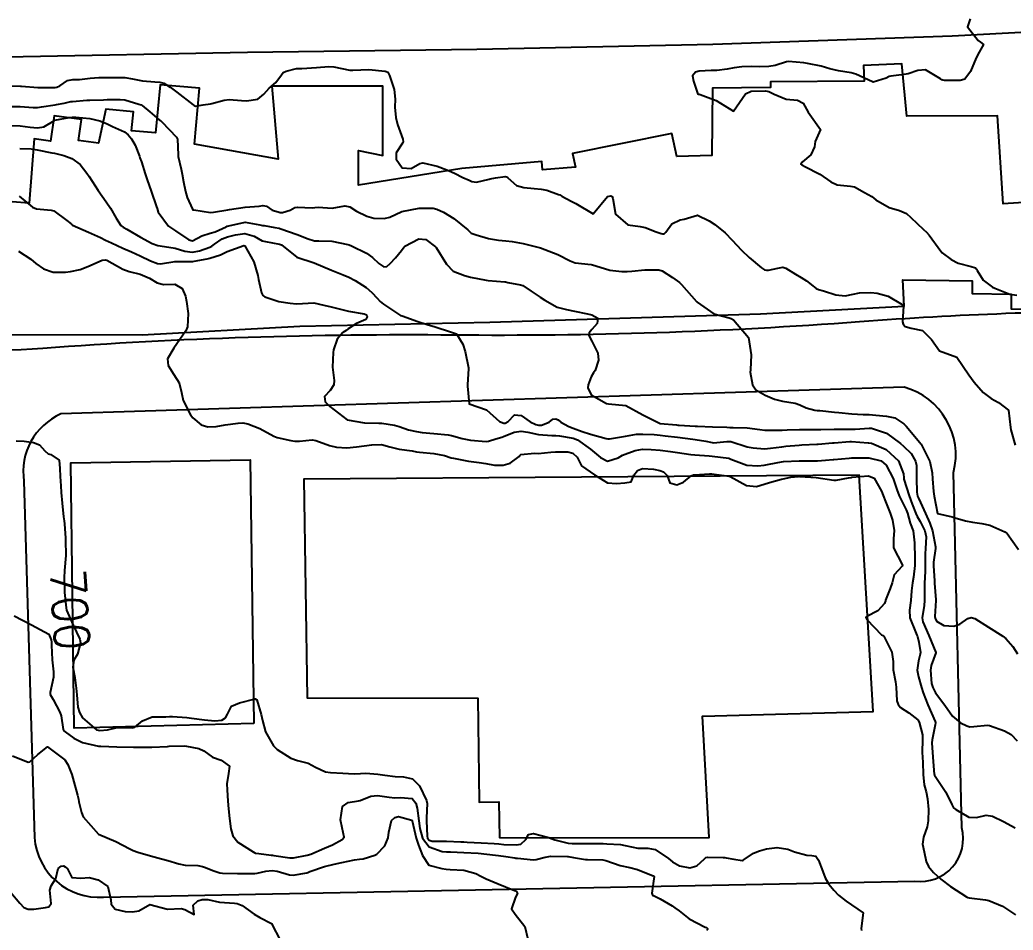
# Model space of a CAD drawing. Header units: metres. Extents: x 292545 to 299085, y 7450245 to 7463078.
# Drawn here: x 293501.8 to 293616, y 7462638.3 to 7462743 of the extents above; entities that cross this region are included whole.
import ezdxf
from ezdxf.enums import TextEntityAlignment as Align

# ---------------------------------------------------------------- set-up
doc = ezdxf.new("R2010")
doc.units = ezdxf.units.M
for name, color, linetype in [('Cotas', 45, 'Continuous'), ('Curvas de Nivel 1m', 11, 'Continuous'), ('Curvas de Nivel 5m', 15, 'Continuous'), ('Edificações', 30, 'Continuous'), ('Linha Férrea', 20, 'Continuous'), ('Vias Primárias', 230, 'Continuous')]:
    doc.layers.add(name, color=color, linetype=linetype)
doc.styles.add('Style-STANDARD', font='STANDARD.shx')

msp = doc.modelspace()

# ---------------------------------------------------------------- linework, layer by layer
at = {"layer": 'Curvas de Nivel 1m', "flags": 128}
for points, elevation in [([(293611.03, 7462743.12), (293610.73, 7462742.18), (293611.94, 7462740.6), (293612.2, 7462740.43), (293612.54, 7462740.16), (293611.92, 7462739), (293611.65, 7462738.44), (293611.54, 7462738.17), (293611.05, 7462737.03), (293610.43, 7462736.18), (293610.02, 7462736.05), (293609.88, 7462736.02), (293608.06, 7462736.03), (293607.88, 7462736.05), (293607.77, 7462736.1), (293607.62, 7462736.21), (293605.9, 7462737.23), (293605, 7462737.15), (293603.89, 7462736.78), (293603.44, 7462736.71), (293601.89, 7462736.5), (293601.71, 7462736.46), (293601.36, 7462736.29), (293599.88, 7462735.81), (293598.79, 7462736.32), (293597.89, 7462736.74), (293597.34, 7462736.89), (293595.89, 7462737.11), (293594.9, 7462737.37), (293593.9, 7462737.65), (293592.33, 7462737.97), (293591.91, 7462738.03), (293590.15, 7462738.19), (293589.91, 7462738.15), (293588.61, 7462737.73), (293587.9, 7462737.62), (293586.76, 7462737.6), (293585.9, 7462737.62), (293584.8, 7462737.58), (293583.9, 7462737.45), (293583.1, 7462737.3), (293581.89, 7462737.18), (293581.26, 7462737.16), (293579.89, 7462737.07), (293579.45, 7462736.98), (293579.11, 7462736.55), (293579.24, 7462735.92), (293579.69, 7462734.54), (293579.78, 7462734.46), (293579.86, 7462734.43), (293580.01, 7462734.39), (293581.85, 7462733.71), (293583.84, 7462732.5), (293585.2, 7462734.48), (293585.87, 7462734.78), (293587.51, 7462734.81), (293587.87, 7462734.74), (293588.51, 7462734.44), (293589.86, 7462733.86), (293591.19, 7462733.74), (293591.85, 7462733.4), (293592.42, 7462732.39), (293593.81, 7462730.38), (293593.2, 7462728.99), (293593.12, 7462728.39), (293592.72, 7462727.45), (293591.77, 7462726.65), (293591.57, 7462726.4), (293591.68, 7462726.32), (293591.76, 7462726.28), (293592.03, 7462726.13), (293593.75, 7462725.24), (293595.01, 7462724.37), (293595.74, 7462724.02), (293597.28, 7462723.88), (293597.74, 7462723.78), (293598.9, 7462723.15), (293599.73, 7462722.67), (293600.2, 7462722.31), (293601.71, 7462721.4), (293602.9, 7462721.07), (293603.7, 7462720.72), (293604.22, 7462720.25), (293605.68, 7462718.89), (293606.02, 7462718.58), (293606.31, 7462718.23), (293607.65, 7462716.41), (293607.82, 7462716.22), (293608.85, 7462715.42), (293609.63, 7462715), (293611.15, 7462714.65), (293611.63, 7462714.49), (293611.77, 7462714.32), (293611.85, 7462714.17), (293612.53, 7462713.07), (293613.6, 7462712.26), (293613.86, 7462712.14), (293615.59, 7462711.46), (293616.39, 7462711.32)], 693), ([(293499.92, 7462735.44), (293501.87, 7462735.37), (293501.98, 7462735.36), (293503.87, 7462735.22), (293504.09, 7462735.22), (293505.87, 7462735.22), (293506.04, 7462735.25), (293506.38, 7462735.41), (293507.28, 7462736), (293507.88, 7462736.11), (293508.64, 7462736.14), (293509.88, 7462736.28), (293510.89, 7462736.35), (293511.88, 7462736.37), (293512.85, 7462736.37), (293513.88, 7462736.34), (293514.76, 7462736.2), (293515.88, 7462735.99), (293517.31, 7462735.85), (293517.88, 7462735.83), (293518.33, 7462735.72), (293519.08, 7462735.26), (293519.86, 7462734.69), (293521.72, 7462733.23), (293521.84, 7462733.14), (293521.99, 7462733.08), (293522.87, 7462733.22), (293523.72, 7462733.34), (293523.85, 7462733.36), (293525.27, 7462733.77), (293525.85, 7462733.84), (293527.29, 7462733.72), (293527.85, 7462733.67), (293529.15, 7462733.85), (293529.86, 7462734.45), (293530.47, 7462735.13), (293531.22, 7462735.78), (293531.89, 7462736.68), (293532.06, 7462736.94), (293532.41, 7462737.1), (293533.6, 7462737.39), (293533.9, 7462737.41), (293534.21, 7462737.4), (293535.9, 7462737.5), (293537.33, 7462737.62), (293537.9, 7462737.59), (293539.71, 7462737.21), (293539.89, 7462737.19), (293540.08, 7462737.2), (293541.9, 7462737.29), (293543.78, 7462737.08), (293543.89, 7462737.06), (293544.09, 7462736.97), (293544.28, 7462736.57), (293544.81, 7462734.96), (293544.93, 7462733.88), (293544.88, 7462732.96), (293545.02, 7462731.77), (293545.22, 7462730.96), (293545.8, 7462729.26), (293545.86, 7462728.95), (293545.79, 7462728.79), (293545.05, 7462727.69), (293545.07, 7462726.96), (293545.76, 7462725.97), (293546.78, 7462725.91), (293547.77, 7462726.48), (293548.13, 7462726.56), (293549.76, 7462726.16), (293550.89, 7462725.76), (293551.75, 7462725.37), (293552.73, 7462724.87), (293553.43, 7462724.54), (293553.74, 7462724.41), (293554.27, 7462724.31), (293555.74, 7462724.67), (293555.87, 7462724.71), (293556.46, 7462724.82), (293557.58, 7462724.97), (293557.74, 7462724.94), (293557.9, 7462724.81), (293558.87, 7462723.93), (293559.73, 7462723.7), (293560.91, 7462723.59), (293561.73, 7462723.51), (293562.37, 7462723.39), (293563.72, 7462722.92), (293563.85, 7462722.86), (293564.1, 7462722.73), (293565.15, 7462722.15), (293565.71, 7462721.86), (293567.7, 7462720.69), (293569.35, 7462722.67), (293569.72, 7462722.76), (293569.89, 7462722.66), (293569.95, 7462722.43), (293570.28, 7462720.65), (293571.68, 7462719.42), (293573.09, 7462719.22), (293573.68, 7462719.12), (293574.95, 7462718.6), (293575.5, 7462718.42), (293575.67, 7462718.39), (293575.86, 7462718.4), (293576.03, 7462718.59), (293576.72, 7462719.55), (293577.69, 7462720), (293578.17, 7462720.08), (293579.69, 7462720.55), (293581.04, 7462719.88), (293581.68, 7462719.47), (293582.85, 7462718.51), (293583.66, 7462717.67), (293584.73, 7462716.49), (293585.64, 7462715.66), (293587.06, 7462714.46), (293587.4, 7462714.23), (293587.62, 7462714.21), (293587.84, 7462714.22), (293588.93, 7462714.44), (293589.5, 7462714.55), (293589.62, 7462714.53), (293589.84, 7462714.43), (293590.95, 7462713.74), (293591.61, 7462713.38), (293592.21, 7462713), (293592.94, 7462712.39), (293593.32, 7462712.1), (293593.6, 7462711.99), (293594.15, 7462711.82), (293595.59, 7462711.37), (293596.67, 7462711.26), (293597.59, 7462711.46), (293598.3, 7462711.62), (293599.59, 7462711.64), (293600.32, 7462711.57), (293601.59, 7462711.23), (293603.22, 7462710.27), (293603.37, 7462710.06), (293603.25, 7462708.26), (293603.31, 7462708.02), (293603.55, 7462707.73), (293604.24, 7462707.56), (293605.54, 7462707.27), (293606.57, 7462706.23), (293607.51, 7462704.95), (293609.5, 7462704.19), (293610.86, 7462702.18), (293611.47, 7462701.35), (293612.51, 7462700.16), (293613.45, 7462699.46), (293614.29, 7462698.98), (293615.43, 7462698.12), (293615.68, 7462696.12), (293615.69, 7462695.84), (293616.19, 7462694.11)], 694), ([(293500.45, 7462730.85), (293501.82, 7462730.79), (293502.99, 7462730.63), (293503.81, 7462730.56), (293504.55, 7462730.7), (293505.78, 7462731.42), (293505.81, 7462731.44), (293505.82, 7462731.44), (293507.48, 7462731.75), (293507.83, 7462731.79), (293508.24, 7462731.81), (293509.83, 7462731.64), (293510.99, 7462731.36), (293511.82, 7462731.02), (293512.44, 7462730.72), (293513.81, 7462730.1), (293514.25, 7462729.77), (293514.63, 7462729.32), (293515.05, 7462728.57), (293515.54, 7462727.3), (293515.6, 7462727.13), (293515.77, 7462726.66), (293516.2, 7462725.3), (293516.44, 7462724.59), (293516.91, 7462723.29), (293517.51, 7462721.48), (293517.57, 7462721.28), (293517.7, 7462720.86), (293518.88, 7462719.27), (293519.68, 7462718.75), (293521.21, 7462717.69), (293521.66, 7462717.58), (293522.72, 7462718.17), (293523.67, 7462718.45), (293524.24, 7462718.63), (293525.51, 7462719.19), (293525.63, 7462719.25), (293525.68, 7462719.27), (293525.8, 7462719.3), (293527.69, 7462719.71), (293529.38, 7462719.44), (293529.69, 7462719.36), (293529.88, 7462719.33), (293531.09, 7462719.12), (293531.59, 7462719.03), (293531.67, 7462719.01), (293531.81, 7462718.97), (293533.67, 7462718.32), (293534.93, 7462717.8), (293535.66, 7462717.6), (293536.18, 7462717.59), (293537.66, 7462717.54), (293539.51, 7462717.16), (293539.65, 7462717.12), (293539.9, 7462717.02), (293541.64, 7462716.15), (293542.33, 7462715.68), (293543.07, 7462714.98), (293543.63, 7462714.59), (293543.97, 7462714.62), (293544.38, 7462714.96), (293544.98, 7462715.62), (293545.65, 7462716.48), (293545.85, 7462716.75), (293546.06, 7462716.95), (293547.66, 7462717.81), (293548.48, 7462717.74), (293549.58, 7462716.9), (293549.61, 7462716.86), (293549.65, 7462716.8), (293550.83, 7462714.89), (293551.62, 7462714.11), (293552.89, 7462713.58), (293553.61, 7462713.41), (293555.38, 7462713.06), (293555.61, 7462713.03), (293557.55, 7462712.86), (293557.6, 7462712.86), (293557.89, 7462712.81), (293559.35, 7462712.53), (293559.6, 7462712.43), (293560.57, 7462711.8), (293561.59, 7462711.12), (293562.12, 7462710.75), (293563.57, 7462709.96), (293564.62, 7462709.67), (293565.56, 7462709.5), (293567.06, 7462709.19), (293567.56, 7462709.09), (293568.23, 7462708.68), (293568.15, 7462708.08), (293567.54, 7462707.38), (293567.24, 7462706.99), (293567.21, 7462706.69), (293567.53, 7462706.04), (293568.23, 7462704.68), (293568.32, 7462703.86), (293567.92, 7462702.69), (293567.75, 7462702.41), (293567.48, 7462701.93), (293567.12, 7462701.04), (293567.1, 7462700.69), (293567.45, 7462699.89), (293569.21, 7462698.9), (293569.44, 7462698.86), (293571.43, 7462698.64), (293573.42, 7462697.57), (293575.41, 7462696.6), (293577.26, 7462696.42), (293577.41, 7462696.4), (293577.59, 7462696.38), (293579.41, 7462696.27), (293579.7, 7462696.26), (293581.41, 7462696.19), (293583.06, 7462696.16), (293583.41, 7462696.14), (293583.78, 7462696.12), (293585.41, 7462696.08), (293586.84, 7462695.89), (293587.41, 7462695.82), (293588.03, 7462695.82), (293589.41, 7462695.82), (293589.99, 7462695.84), (293591.41, 7462695.91), (293592.91, 7462695.89), (293593.41, 7462695.9), (293593.87, 7462695.91), (293595.41, 7462695.92), (293595.84, 7462695.92), (293597.41, 7462695.93), (293597.8, 7462695.94), (293599.41, 7462696.04), (293599.68, 7462696.03), (293601.4, 7462695.47), (293603.03, 7462694.27), (293603.38, 7462693.96), (293604.23, 7462693.12), (293604.76, 7462692.25), (293604.85, 7462691.74), (293604.85, 7462690.25), (293604.89, 7462688.68), (293604.98, 7462688.24), (293605.07, 7462688.01), (293605.31, 7462687.49), (293605.91, 7462686.23), (293606.39, 7462685.12), (293606.7, 7462684.23), (293607.05, 7462682.41), (293607.05, 7462682.22), (293606.8, 7462680.65), (293606.8, 7462680.22), (293606.93, 7462678.49), (293606.94, 7462678.22), (293607.08, 7462676.32), (293607.08, 7462676.22), (293606.98, 7462674.4), (293606.99, 7462674.22), (293607.15, 7462673.86), (293608, 7462673.35), (293609.14, 7462673.3), (293609.83, 7462673.5), (293610.75, 7462674.18), (293611.15, 7462674.29), (293611.57, 7462674.17), (293613.14, 7462673.19), (293614.79, 7462672.13), (293615.12, 7462671.87), (293615.94, 7462670.94), (293616.46, 7462670.11)], 696), ([(293501.78, 7462728.21), (293503.1, 7462728.14), (293503.78, 7462728.04), (293505.49, 7462727.71), (293505.78, 7462727.66), (293506.85, 7462727.41), (293507.77, 7462727.04), (293508.72, 7462726.34), (293509.5, 7462725.37), (293509.75, 7462724.97), (293510.79, 7462723.36), (293511.71, 7462722.08), (293512.21, 7462721.34), (293512.86, 7462720.17), (293513.41, 7462719.33), (293513.68, 7462719.14), (293514.09, 7462718.91), (293515.66, 7462718.02), (293517.01, 7462717.29), (293517.65, 7462717.04), (293517.92, 7462717.01), (293519.65, 7462716.74), (293520.78, 7462716.38), (293521.64, 7462716.28), (293522.44, 7462716.43), (293523.65, 7462716.87), (293523.88, 7462716.98), (293524.19, 7462717.2), (293525.06, 7462717.8), (293525.67, 7462718.03), (293526.58, 7462718.27), (293527.67, 7462718.43), (293528.72, 7462718.1), (293529.66, 7462717.6), (293530.02, 7462717.49), (293531.65, 7462717.21), (293531.89, 7462717.11), (293533.64, 7462715.7), (293535.63, 7462715.07), (293537.62, 7462714.21), (293538.96, 7462713.68), (293539.61, 7462713.39), (293540.33, 7462713.01), (293541.6, 7462712.22), (293542.25, 7462711.65), (293542.88, 7462710.98), (293543.22, 7462710.61), (293543.58, 7462710.29), (293545.43, 7462709.09), (293545.56, 7462709.01), (293545.74, 7462708.95), (293547.55, 7462708.32), (293548.61, 7462707.98), (293549.54, 7462707.7), (293551.3, 7462707.12), (293551.53, 7462707.05), (293551.99, 7462706.88), (293552.7, 7462705.69), (293552.99, 7462704.87), (293553.36, 7462702.99), (293553.37, 7462702.86), (293553.26, 7462701.07), (293553.26, 7462700.86), (293553.44, 7462698.86), (293555.43, 7462698.14), (293556.92, 7462696.81), (293557.41, 7462696.63), (293557.58, 7462696.64), (293557.94, 7462696.8), (293558.66, 7462697.57), (293559.42, 7462697.49), (293560.47, 7462696.77), (293561.12, 7462696.47), (293561.41, 7462696.4), (293561.76, 7462696.41), (293562.62, 7462696.75), (293563.07, 7462697.09), (293563.42, 7462697.12), (293563.67, 7462696.99), (293563.96, 7462696.73), (293564.91, 7462696.22), (293565.41, 7462696.04), (293566.43, 7462695.67), (293567.4, 7462695.36), (293569.2, 7462694.86), (293569.39, 7462694.82), (293569.56, 7462694.83), (293571.4, 7462695.14), (293572.68, 7462695.34), (293573.4, 7462695.37), (293574.71, 7462695.3), (293575.4, 7462695.24), (293575.98, 7462695.18), (293577.4, 7462695), (293579.15, 7462694.8), (293579.4, 7462694.76), (293580.64, 7462694.54), (293581.39, 7462694.39), (293581.53, 7462694.38), (293583.06, 7462694.5), (293583.39, 7462694.52), (293583.51, 7462694.5), (293585.38, 7462693.9), (293586.07, 7462693.79), (293587.38, 7462693.69), (293588.09, 7462693.73), (293589.39, 7462693.92), (293589.84, 7462693.97), (293591.39, 7462694.11), (293591.67, 7462694.13), (293593.39, 7462694.19), (293593.56, 7462694.21), (293595.2, 7462694.36), (293595.38, 7462694.38), (293595.39, 7462694.38), (293597.21, 7462694.52), (293597.39, 7462694.52), (293599.32, 7462694.38), (293599.38, 7462694.37), (293599.67, 7462694.31), (293601.38, 7462693.59), (293602.79, 7462692.28), (293603.35, 7462690.81), (293603.4, 7462690.33), (293603.4, 7462690.27), (293603.41, 7462690.2), (293604.01, 7462688.26), (293604.37, 7462687.32), (293604.78, 7462686.25), (293604.93, 7462685.88), (293605.28, 7462685.3), (293605.81, 7462684.23), (293605.95, 7462683.54), (293605.89, 7462682.23), (293605.85, 7462681.62), (293605.86, 7462680.23), (293605.87, 7462679.58), (293605.78, 7462678.23), (293605.77, 7462677.65), (293605.77, 7462676.23), (293605.72, 7462675.68), (293605.51, 7462674.24), (293605.59, 7462673.79), (293606.26, 7462672.23), (293607.08, 7462670.25), (293607.08, 7462670.22), (293606.54, 7462668.77), (293606.46, 7462668.23), (293606.6, 7462666.68), (293606.72, 7462666.22), (293607.05, 7462665.62), (293608.11, 7462664.21), (293609.01, 7462662.94), (293609.93, 7462662.19), (293610.66, 7462661.84), (293611, 7462661.7), (293611.43, 7462661.74), (293613, 7462661.92), (293613.26, 7462661.88), (293614.99, 7462661.27), (293615.72, 7462660.85), (293616.42, 7462660.11)], 697), ([(293501.72, 7462722.7), (293503.27, 7462721.45), (293503.7, 7462721.27), (293505.4, 7462721.12), (293505.7, 7462721.02), (293507.18, 7462719.92), (293507.68, 7462719.52), (293507.75, 7462719.46), (293507.86, 7462719.4), (293509.67, 7462718.59), (293511.07, 7462717.95), (293511.66, 7462717.67), (293512.33, 7462717.34), (293513.65, 7462716.74), (293514.62, 7462716.3), (293515.64, 7462715.84), (293516.81, 7462715.29), (293517.63, 7462714.97), (293517.96, 7462714.94), (293519.63, 7462715.21), (293519.68, 7462715.21), (293521.63, 7462715.19), (293521.67, 7462715.19), (293521.84, 7462715.23), (293523.33, 7462715.52), (293523.64, 7462715.58), (293524.86, 7462715.98), (293525.64, 7462716.36), (293527.54, 7462717.05), (293527.65, 7462717.02), (293528.69, 7462715.15), (293529.15, 7462713.61), (293529.21, 7462713.14), (293529.59, 7462711.62), (293529.74, 7462711.29), (293529.96, 7462711.14), (293531.58, 7462710.62), (293532.88, 7462710.41), (293533.58, 7462710.34), (293534.28, 7462710.38), (293535.58, 7462710.47), (293536.72, 7462710.2), (293537.57, 7462709.99), (293538.95, 7462709.65), (293539.57, 7462709.48), (293541.37, 7462709.2), (293541.56, 7462709.13), (293541.64, 7462709.07), (293541.69, 7462709), (293541.72, 7462708.83), (293541.56, 7462708.55), (293540.48, 7462708.08), (293539.54, 7462707.46), (293539.29, 7462707.27), (293538.91, 7462707.03), (293538.28, 7462706.28), (293537.85, 7462705.04), (293537.8, 7462704.74), (293537.74, 7462703.05), (293537.94, 7462701.51), (293537.9, 7462701.04), (293537.46, 7462700.38), (293536.83, 7462699.67), (293536.9, 7462699.06), (293537.44, 7462698.52), (293539.41, 7462697.02), (293541.41, 7462696.65), (293543.07, 7462696.64), (293543.41, 7462696.64), (293544.86, 7462696.41), (293545.41, 7462696.24), (293546.47, 7462695.87), (293547.4, 7462695.65), (293548.04, 7462695.56), (293549.4, 7462695.42), (293551.02, 7462695.27), (293551.4, 7462695.19), (293552.63, 7462694.87), (293553.39, 7462694.69), (293553.58, 7462694.66), (293555.39, 7462694.52), (293555.67, 7462694.54), (293556.51, 7462694.82), (293557.2, 7462695.01), (293557.4, 7462695.08), (293558.61, 7462695.59), (293559.4, 7462695.72), (293560.2, 7462695.58), (293561.4, 7462695.3), (293562.93, 7462695.21), (293563.4, 7462695.21), (293563.82, 7462695.16), (293565.39, 7462694.91), (293565.91, 7462694.7), (293567.38, 7462693.62), (293568.52, 7462692.68), (293569.36, 7462692.25), (293570.58, 7462692.65), (293571.08, 7462692.93), (293571.37, 7462693.06), (293572.51, 7462693.49), (293573.38, 7462693.65), (293574.38, 7462693.61), (293575.38, 7462693.51), (293576.59, 7462693.36), (293577.37, 7462693.25), (293578.91, 7462693.02), (293579.37, 7462692.97), (293581.04, 7462692.86), (293581.37, 7462692.82), (293583.28, 7462692.58), (293583.36, 7462692.56), (293583.52, 7462692.5), (293585.36, 7462691.81), (293586.61, 7462691.72), (293587.36, 7462691.8), (293587.92, 7462691.89), (293589.36, 7462692.16), (293589.59, 7462692.2), (293591.36, 7462692.3), (293593.27, 7462692.29), (293593.36, 7462692.29), (293593.46, 7462692.28), (293594.39, 7462692.37), (293595.28, 7462692.45), (293595.36, 7462692.46), (293597.1, 7462692.61), (293597.37, 7462692.62), (293597.67, 7462692.64), (293599.37, 7462692.65), (293600.79, 7462692.3), (293601.36, 7462691.79), (293602.16, 7462690.28), (293602.61, 7462688.99), (293602.86, 7462688.27), (293603.3, 7462687.41), (293603.68, 7462686.65), (293603.81, 7462686.26), (293604.14, 7462685.12), (293604.47, 7462684.25), (293604.62, 7462682.88), (293604.62, 7462682.25), (293604.65, 7462681.66), (293604.65, 7462680.25), (293604.52, 7462678.93), (293604.41, 7462678.25), (293604.29, 7462677.36), (293604.19, 7462676.25), (293604.04, 7462675.13), (293604.09, 7462674.26), (293604.75, 7462672.63), (293604.91, 7462672.24), (293604.96, 7462672.08), (293605.12, 7462671.46), (293605.3, 7462670.24), (293605.29, 7462670.05), (293605.09, 7462669.29), (293604.94, 7462668.24), (293605.07, 7462667.46), (293605.45, 7462666.24), (293605.64, 7462665.64), (293606.15, 7462664.23), (293607, 7462662.33), (293607.05, 7462662.22), (293607.06, 7462662.16), (293607, 7462661.94), (293606.66, 7462660.22), (293606.63, 7462659.88), (293606.74, 7462658.22), (293606.9, 7462656.25), (293606.91, 7462656.22), (293606.91, 7462656.2), (293606.93, 7462656.16), (293608.24, 7462654.21), (293608.9, 7462652.79), (293609.11, 7462652.41), (293609.38, 7462652.2), (293610.88, 7462651.34), (293611.77, 7462651.28), (293612.88, 7462651.56), (293613.58, 7462651.45), (293614.87, 7462650.82), (293616.21, 7462650.11)], 698), ([(293501.64, 7462716.41), (293503.05, 7462715.46), (293503.63, 7462714.97), (293504.53, 7462714.35), (293505.62, 7462713.97), (293507.06, 7462713.97), (293507.62, 7462714.05), (293508.73, 7462714.28), (293509.63, 7462714.63), (293511.25, 7462715.36), (293511.63, 7462715.38), (293511.8, 7462715.35), (293513.62, 7462714.33), (293514.35, 7462714.05), (293515.62, 7462713.74), (293516.69, 7462713.29), (293517.6, 7462712.76), (293518.29, 7462712.58), (293519.6, 7462712.6), (293520.46, 7462712.12), (293520.83, 7462711.24), (293520.94, 7462710.6), (293521.16, 7462709.24), (293521.07, 7462707.71), (293520.88, 7462707.24), (293519.51, 7462705.26), (293518.76, 7462704.01), (293518.83, 7462703.27), (293519.48, 7462702.23), (293520.11, 7462701.25), (293520.37, 7462700.16), (293520.57, 7462699.24), (293521.42, 7462697.59), (293521.69, 7462697.24), (293522.63, 7462696.44), (293523.4, 7462696.19), (293524.35, 7462696.25), (293525.41, 7462696.42), (293526.88, 7462696.64), (293527.41, 7462696.67), (293528, 7462696.56), (293529.4, 7462696.01), (293530.98, 7462695.12), (293531.39, 7462694.97), (293532.94, 7462694.64), (293533.39, 7462694.57), (293533.93, 7462694.54), (293535.39, 7462694.69), (293535.82, 7462694.63), (293537.38, 7462694.07), (293538.21, 7462693.86), (293539.38, 7462693.8), (293540.48, 7462693.91), (293541.38, 7462694.02), (293542.24, 7462694.13), (293543.38, 7462694.17), (293544.33, 7462693.91), (293545.38, 7462693.62), (293546.89, 7462693.43), (293547.38, 7462693.34), (293547.75, 7462693.29), (293549.38, 7462693.14), (293550.59, 7462692.89), (293551.36, 7462692.65), (293551.66, 7462692.58), (293553.36, 7462692.27), (293554.6, 7462692.09), (293555.35, 7462691.98), (293556.36, 7462691.81), (293557.35, 7462691.78), (293558.14, 7462692.01), (293559.2, 7462692.79), (293559.27, 7462692.89), (293559.37, 7462693.01), (293560.97, 7462693.16), (293561.37, 7462693.15), (293562.84, 7462693.27), (293563.37, 7462693.31), (293564.77, 7462693.32), (293565.37, 7462693.17), (293565.84, 7462692.71), (293566.35, 7462691.7), (293567.35, 7462691.04), (293567.86, 7462690.68), (293569.33, 7462689.76), (293570.37, 7462689.69), (293571.33, 7462689.77), (293572.08, 7462689.89), (293572.38, 7462690.63), (293572.79, 7462691.19), (293573.35, 7462691.41), (293574.64, 7462691.32), (293575.35, 7462691.17), (293575.78, 7462691.02), (293576.2, 7462690.59), (293576.52, 7462689.76), (293577.33, 7462689.52), (293578.06, 7462689.84), (293578.96, 7462690.55), (293579.23, 7462690.67), (293579.34, 7462690.68), (293581.08, 7462690.8), (293581.35, 7462690.8), (293581.59, 7462690.77), (293583.34, 7462690.54), (293583.46, 7462690.5), (293585.33, 7462689.45), (293586.46, 7462689.33), (293587.33, 7462689.6), (293587.97, 7462689.8), (293589.34, 7462690.17), (293589.54, 7462690.22), (293590.43, 7462690.42), (293591.24, 7462690.51), (293591.34, 7462690.52), (293591.45, 7462690.51), (293593.34, 7462690.38), (293595.34, 7462690.06), (293595.64, 7462690.06), (293597.03, 7462690.34), (293597.3, 7462690.38), (293597.34, 7462690.39), (293597.41, 7462690.4), (293599.35, 7462690.56), (293599.98, 7462690.3), (293600.83, 7462688.79), (293601.03, 7462688.29), (293601.31, 7462687.62), (293601.83, 7462686.28), (293602.11, 7462685.46), (293602.3, 7462684.28), (293602.23, 7462683.31), (293602.2, 7462682.28), (293603.22, 7462680.36), (293603.23, 7462680.28), (293603.22, 7462680.19), (293602.28, 7462679.2), (293602.08, 7462678.28), (293601.85, 7462677.62), (293601.31, 7462676.29), (293601.28, 7462676.18), (293601.17, 7462675.9), (293600.41, 7462675.05), (293599.15, 7462674.4), (293599.04, 7462674.31), (293599.15, 7462674.06), (293600.82, 7462672.29), (293601.03, 7462672.2), (293601.12, 7462672.12), (293602.01, 7462670.28), (293602.16, 7462669.21), (293602.19, 7462668.28), (293602.46, 7462666.88), (293602.53, 7462666.28), (293602.61, 7462664.71), (293602.76, 7462664.27), (293603.03, 7462663.94), (293603.96, 7462663.32), (293605.01, 7462662.5), (293605.16, 7462662.25), (293605.54, 7462660.8), (293605.56, 7462660.24), (293605.51, 7462658.78), (293605.53, 7462658.24), (293605.58, 7462657.62), (293605.62, 7462656.24), (293605.74, 7462655.06), (293605.95, 7462654.23), (293606.12, 7462653.44), (293606.22, 7462652.23), (293606.21, 7462650.89), (293606.08, 7462650.23), (293605.65, 7462649.03), (293605.53, 7462648.24), (293605.73, 7462647.34), (293605.95, 7462646.23), (293606.22, 7462645.64), (293606.8, 7462644.97), (293607.65, 7462644.21), (293608.78, 7462643.37), (293610.59, 7462642.18), (293610.77, 7462642.09), (293610.9, 7462642.05), (293612.77, 7462641.82), (293613.16, 7462641.75), (293614.76, 7462641.11), (293616.24, 7462640.12)], 699), ([(293501.15, 7462674.46), (293503.13, 7462673.45), (293505.12, 7462672.37), (293505.39, 7462671.7), (293505.42, 7462671.43), (293505.42, 7462671.12), (293505.5, 7462669.42), (293505.66, 7462668.02), (293505.65, 7462667.42), (293505.29, 7462665.67), (293505.3, 7462665.43), (293505.62, 7462664.84), (293506.41, 7462663.41), (293506.56, 7462662.96), (293506.79, 7462661.4), (293506.85, 7462661.26), (293506.99, 7462661.14), (293507.99, 7462660.4), (293508.98, 7462659.9), (293510.83, 7462659.51), (293510.97, 7462659.49), (293511.1, 7462659.48), (293512.96, 7462659.43), (293514.88, 7462659.39), (293514.96, 7462659.39), (293516.89, 7462659.37), (293516.96, 7462659.37), (293518.76, 7462659.47), (293518.97, 7462659.48), (293520.69, 7462659.52), (293520.97, 7462659.51), (293522.36, 7462659.23), (293522.96, 7462658.94), (293523.96, 7462658.21), (293524.95, 7462657.87), (293525.9, 7462657.18), (293525.77, 7462656.35), (293525.59, 7462655.18), (293525.62, 7462654.47), (293525.71, 7462653.18), (293525.78, 7462652.29), (293525.89, 7462651.18), (293526.04, 7462650), (293526.26, 7462649.18), (293526.84, 7462648.47), (293528.62, 7462647.36), (293528.82, 7462647.23), (293528.88, 7462647.21), (293529.28, 7462647.14), (293530.67, 7462646.97), (293530.82, 7462646.96), (293531, 7462646.94), (293532.82, 7462646.66), (293533.25, 7462646.67), (293534.82, 7462646.95), (293535.23, 7462647.07), (293536.83, 7462647.75), (293537.72, 7462648.16), (293538.84, 7462648.75), (293539.09, 7462649.03), (293538.86, 7462650.11), (293538.65, 7462651.03), (293538.89, 7462652.56), (293539.52, 7462653.02), (293540.71, 7462653.19), (293540.9, 7462653.25), (293542.13, 7462653.76), (293542.9, 7462653.82), (293544.24, 7462653.63), (293544.9, 7462653.57), (293545.55, 7462653.6), (293546.9, 7462653.46), (293547.33, 7462652.93), (293547.46, 7462652.35), (293547.67, 7462650.92), (293547.77, 7462650.01), (293548.06, 7462648.92), (293548.83, 7462647.93), (293550.34, 7462647.38), (293550.83, 7462647.36), (293551.29, 7462647.34), (293552.83, 7462647.26), (293554.49, 7462647.18), (293554.83, 7462647.16), (293555.12, 7462647.13), (293556.82, 7462646.91), (293557.66, 7462646.8), (293558.68, 7462646.65), (293558.82, 7462646.63), (293559, 7462646.61), (293560.82, 7462646.41), (293561.13, 7462646.45), (293562.16, 7462646.75), (293562.82, 7462646.84), (293564.75, 7462646.79), (293564.82, 7462646.79), (293565.43, 7462646.71), (293566.82, 7462646.47), (293567.04, 7462646.47), (293568.82, 7462646.41), (293569.16, 7462646.33), (293570.81, 7462645.77), (293571.9, 7462645.55), (293572.8, 7462645.3), (293574.6, 7462644.6), (293574.71, 7462644.52), (293574.45, 7462642.6), (293574.52, 7462642.35), (293574.77, 7462642.23), (293575.41, 7462641.95), (293576.76, 7462641.13), (293577.1, 7462640.92), (293577.58, 7462640.57), (293578.74, 7462639.63), (293580.56, 7462638.7), (293580.72, 7462638.64), (293580.83, 7462638.53), (293580.83, 7462638.42), (293580.72, 7462638.3)], 701), ([(293500.96, 7462658.37), (293502.74, 7462657.66), (293502.95, 7462657.7), (293503.88, 7462658.52), (293504.97, 7462659.43), (293506.95, 7462657.91), (293507.33, 7462657.4), (293507.77, 7462656.24), (293508, 7462655.39), (293508.43, 7462653.86), (293508.54, 7462653.39), (293508.59, 7462653.09), (293508.88, 7462651.86), (293509.09, 7462651.38), (293510.85, 7462649.36), (293512.84, 7462648.53), (293514.44, 7462647.7), (293514.83, 7462647.49), (293515.34, 7462647.3), (293516.82, 7462646.88), (293518.07, 7462646.53), (293518.81, 7462646.33), (293520.09, 7462645.97), (293520.81, 7462645.82), (293522.27, 7462645.76), (293522.81, 7462645.66), (293523.13, 7462645.54), (293523.98, 7462645.2), (293524.8, 7462644.94), (293525.09, 7462644.89), (293526.8, 7462644.85), (293527.11, 7462644.85), (293528.8, 7462644.86), (293529.06, 7462644.89), (293530.08, 7462645.13), (293530.8, 7462645.2), (293531.36, 7462645.11), (293532.8, 7462644.71), (293533.21, 7462644.68), (293534.8, 7462644.94), (293534.9, 7462644.98), (293535.12, 7462645.08), (293536.81, 7462645.64), (293537.94, 7462645.91), (293538.81, 7462646.12), (293540.25, 7462646.44), (293540.82, 7462646.49), (293541.26, 7462646.55), (293542.61, 7462646.98), (293542.77, 7462647.04), (293542.82, 7462647.08), (293543.75, 7462648.05), (293544.12, 7462648.97), (293544.2, 7462649.62), (293544.5, 7462650.96), (293544.88, 7462651.31), (293545.32, 7462651.4), (293546.87, 7462650.97), (293546.89, 7462650.93), (293546.89, 7462650.91), (293547.35, 7462648.92), (293547.62, 7462648.13), (293548.08, 7462646.92), (293548.81, 7462645.82), (293550.29, 7462645.41), (293550.81, 7462645.35), (293551.24, 7462645.31), (293552.81, 7462645.23), (293554.21, 7462644.85), (293554.8, 7462644.54), (293555.39, 7462644.24), (293556.79, 7462643.66), (293558.67, 7462642.9), (293558.77, 7462642.85), (293558.87, 7462642.79), (293558.99, 7462642.57), (293558.77, 7462642.14), (293558.32, 7462640.8), (293558.74, 7462640.18), (293559.83, 7462638.78), (293560.18, 7462637.3)], 702), ([(293500.77, 7462642.67), (293501.81, 7462641.46), (293502.25, 7462640.95), (293502.75, 7462640.77), (293503.42, 7462640.77), (293504.75, 7462640.93), (293505.14, 7462641.04), (293505.38, 7462641.42), (293505.25, 7462642.95), (293505.4, 7462643.42), (293505.92, 7462644.29), (293506.22, 7462645.42), (293506.53, 7462645.69), (293506.81, 7462645.72), (293507.02, 7462645.62), (293507.27, 7462645.4), (293507.78, 7462644.38), (293508.79, 7462644.33), (293509.75, 7462644.41), (293510.79, 7462644.14), (293511.91, 7462643.35), (293512.26, 7462641.84), (293512.3, 7462641.34), (293512.75, 7462640.75), (293513.9, 7462640.48), (293514.74, 7462640.46), (293515.47, 7462640.57), (293516.75, 7462641.29), (293518.75, 7462640.76), (293520.34, 7462640.84), (293520.75, 7462640.73), (293521.82, 7462640.16), (293521.71, 7462641.23), (293522.25, 7462641.73), (293522.76, 7462641.88), (293523.41, 7462641.86), (293524.76, 7462641.54), (293526.47, 7462641.46), (293526.76, 7462641.42), (293527.37, 7462641.16), (293528.74, 7462640.19), (293529.39, 7462639.79), (293530.73, 7462639.12), (293531.75, 7462637.11)], 703)]:
    msp.add_lwpolyline(points, dxfattribs=dict(at, elevation=elevation))
at = {"layer": 'Curvas de Nivel 5m', "flags": 128}
for points, elevation in [([(293500.28, 7462733.04), (293501.84, 7462733.01), (293503.31, 7462732.92), (293503.84, 7462732.92), (293504.29, 7462732.99), (293505.84, 7462733.21), (293506.02, 7462733.24), (293506.91, 7462733.41), (293507.67, 7462733.58), (293507.85, 7462733.61), (293509.48, 7462733.74), (293509.85, 7462733.77), (293511.4, 7462733.8), (293511.85, 7462733.81), (293513.34, 7462733.84), (293513.85, 7462733.78), (293515.48, 7462733.31), (293515.74, 7462733.2), (293515.84, 7462733.12), (293516.72, 7462732.41), (293517.83, 7462731.51), (293517.96, 7462731.41), (293518.11, 7462731.28), (293519.8, 7462729.49), (293519.9, 7462729.26), (293519.99, 7462727.47), (293520.01, 7462727.26), (293520.33, 7462725.82), (293520.45, 7462725.25), (293520.61, 7462724.38), (293520.85, 7462723.24), (293521.04, 7462722.57), (293521.63, 7462721.23), (293521.66, 7462721.19), (293521.7, 7462721.16), (293521.81, 7462721.13), (293523.7, 7462720.82), (293524.04, 7462720.87), (293525.7, 7462721.16), (293525.9, 7462721.19), (293527.71, 7462721.45), (293529.29, 7462721.56), (293529.71, 7462721.63), (293530.15, 7462721.58), (293530.81, 7462721.12), (293531.48, 7462720.9), (293531.7, 7462720.85), (293531.99, 7462720.82), (293532.87, 7462721.1), (293533.39, 7462721.4), (293533.71, 7462721.46), (293535.4, 7462721.38), (293535.71, 7462721.41), (293536.08, 7462721.44), (293537.71, 7462721.33), (293539.14, 7462721.6), (293539.71, 7462721.49), (293540.51, 7462721.01), (293541.69, 7462720.41), (293542.5, 7462720.18), (293543.69, 7462720.13), (293544.33, 7462720.32), (293545.7, 7462720.95), (293547.71, 7462721.35), (293549.29, 7462721.33), (293549.71, 7462721.23), (293550.49, 7462720.89), (293551.69, 7462720.16), (293553.28, 7462718.86), (293553.47, 7462718.65), (293553.67, 7462718.48), (293554.25, 7462718.26), (293555.66, 7462717.84), (293556.81, 7462717.67), (293557.66, 7462717.6), (293558.37, 7462717.51), (293559.66, 7462717.26), (293561.65, 7462716.76), (293563.64, 7462716.02), (293565.06, 7462715.29), (293565.63, 7462715.07), (293567.45, 7462714.87), (293567.63, 7462714.83), (293568, 7462714.69), (293569.62, 7462714.2), (293571, 7462714.04), (293571.62, 7462714.04), (293572.15, 7462714.1), (293573.62, 7462714.23), (293575.26, 7462714.24), (293575.62, 7462714.12), (293576.82, 7462713.36), (293577.61, 7462712.79), (293577.83, 7462712.57), (293579.58, 7462710.62), (293579.62, 7462710.59), (293579.66, 7462710.55), (293581.56, 7462709.18), (293583.33, 7462708.73), (293583.56, 7462708.67), (293583.83, 7462708.5), (293585.53, 7462706.48), (293585.87, 7462704.47), (293585.76, 7462702.75), (293585.74, 7462702.48), (293586.02, 7462701.02), (293586.41, 7462700.47), (293587.45, 7462699.83), (293588.52, 7462699.37), (293589.44, 7462699.15), (293590.92, 7462698.94), (293591.44, 7462698.72), (293592.18, 7462698.4), (293593.17, 7462698.13), (293593.43, 7462698.09), (293593.74, 7462698.07), (293595.43, 7462697.89), (293595.94, 7462697.85), (293597.43, 7462697.69), (293598.71, 7462697.61), (293599.43, 7462697.6), (293600.17, 7462697.56), (293601.42, 7462697.43), (293602.37, 7462697.22), (293603.42, 7462696.53), (293603.67, 7462696.26), (293605.23, 7462694.4), (293605.36, 7462694.24), (293605.38, 7462694.21), (293606.38, 7462692.23), (293606.66, 7462690.92), (293606.69, 7462690.23), (293606.8, 7462688.75), (293606.87, 7462688.22), (293607.29, 7462686.22), (293608.94, 7462685.85), (293609.29, 7462685.73), (293610.5, 7462685.39), (293611.28, 7462685.24), (293612.35, 7462685.08), (293613.27, 7462684.9), (293615.02, 7462684.12), (293615.17, 7462684.03), (293615.26, 7462683.95), (293616.59, 7462682.11)], 695), ([(293501.38, 7462694.6), (293502.28, 7462694.56), (293503.38, 7462694.41), (293504.06, 7462694.12), (293504.68, 7462693.43), (293505.06, 7462693.11), (293505.37, 7462693.02), (293506.32, 7462692.38), (293506.41, 7462691.41), (293506.43, 7462690.51), (293506.51, 7462689.41), (293506.54, 7462688.64), (293506.66, 7462687.41), (293506.83, 7462685.85), (293506.89, 7462685.41), (293506.92, 7462685.06), (293507.03, 7462683.4), (293507.04, 7462683.19), (293507.07, 7462681.4), (293506.94, 7462679.67), (293506.92, 7462679.4), (293506.91, 7462679.11), (293506.92, 7462677.4), (293506.93, 7462677.15), (293507.11, 7462675.4), (293507.16, 7462675.13), (293507.94, 7462673.39), (293508.71, 7462671.79), (293508.77, 7462671.38), (293508.41, 7462670.07), (293508, 7462669.39), (293507.87, 7462668.59), (293508.1, 7462667.39), (293508.28, 7462666.16), (293508.33, 7462665.39), (293508.45, 7462663.96), (293508.66, 7462663.38), (293509.01, 7462662.75), (293510.59, 7462661.36), (293510.99, 7462661.3), (293511.87, 7462661.35), (293513, 7462661.63), (293514.72, 7462661.59), (293515, 7462661.67), (293515.89, 7462662.41), (293517.01, 7462662.85), (293518.59, 7462662.85), (293519.01, 7462662.89), (293519.35, 7462662.92), (293521.01, 7462662.77), (293521.54, 7462662.7), (293523.01, 7462662.51), (293524.21, 7462662.41), (293525.01, 7462662.49), (293525.43, 7462662.76), (293525.65, 7462663.18), (293526.13, 7462664.08), (293527.03, 7462664.48), (293528.83, 7462664.94), (293529.03, 7462664.82), (293529.52, 7462663.13), (293529.7, 7462662.44), (293530.03, 7462661.13), (293530.97, 7462659.53), (293531.39, 7462659.12), (293532.95, 7462658.1), (293533.72, 7462657.86), (293534.95, 7462657.52), (293535.78, 7462657.06), (293536.94, 7462656.55), (293537.52, 7462656.46), (293538.94, 7462656.4), (293540.23, 7462656.3), (293540.94, 7462656.34), (293541.56, 7462656.37), (293542.93, 7462656.28), (293543.73, 7462656.17), (293544.93, 7462656.01), (293545.89, 7462655.98), (293546.92, 7462655.72), (293547.75, 7462654.92), (293548.55, 7462653.26), (293548.6, 7462652.91), (293548.55, 7462651.24), (293548.55, 7462650.91), (293548.6, 7462649.16), (293548.66, 7462648.91), (293548.84, 7462648.68), (293549.18, 7462648.57), (293550.84, 7462648.59), (293552.49, 7462648.51), (293552.84, 7462648.49), (293553.23, 7462648.47), (293554.84, 7462648.38), (293556.32, 7462648.3), (293556.84, 7462648.25), (293557.44, 7462648.2), (293558.84, 7462648.15), (293559.39, 7462648.23), (293559.96, 7462648.78), (293560.27, 7462649.35), (293560.85, 7462649.46), (293562.61, 7462648.98), (293562.85, 7462648.89), (293563.29, 7462648.74), (293564.84, 7462648.34), (293565.27, 7462648.29), (293566.84, 7462648.29), (293568.48, 7462648.32), (293568.84, 7462648.3), (293569.25, 7462648.26), (293570.84, 7462648.2), (293571.39, 7462648.09), (293572.83, 7462647.76), (293573.97, 7462647.75), (293574.83, 7462647.6), (293576.37, 7462646.58), (293576.82, 7462646.21), (293577.63, 7462645.75), (293578.81, 7462645.49), (293579.61, 7462645.75), (293580.49, 7462646.53), (293580.66, 7462646.7), (293580.83, 7462646.75), (293582.65, 7462646.68), (293582.82, 7462646.69), (293582.99, 7462646.67), (293583.88, 7462646.49), (293584.82, 7462646.35), (293584.92, 7462646.38), (293585.05, 7462646.48), (293586.11, 7462647.19), (293586.83, 7462647.45), (293587.6, 7462647.68), (293588.84, 7462647.86), (293590.06, 7462647.65), (293590.83, 7462647.36), (293592.27, 7462646.95), (293592.83, 7462646.93), (293593.29, 7462646.84), (293593.59, 7462646.38), (293594.08, 7462645.1), (293594.37, 7462644.37), (293594.79, 7462643.64), (293595.36, 7462642.94), (293595.91, 7462642.35), (293596.76, 7462641.69), (293598.74, 7462640.32), (293598.51, 7462638.53), (293598.55, 7462638.32)], 700)]:
    msp.add_lwpolyline(points, dxfattribs=dict(at, elevation=elevation))
at = {"layer": 'Edificações'}
for points in [[(293623.11, 7462722.36), (293614.81, 7462721.84), (293614.17, 7462731.95), (293603.73, 7462731.91), (293603.19, 7462737.92), (293598.78, 7462737.73), (293598.86, 7462735.95), (293588.07, 7462735.86), (293588.07, 7462735.2), (293581.42, 7462735.15), (293581.35, 7462727.39), (293577.31, 7462727.27), (293576.73, 7462729.93), (293565.33, 7462727.63), (293565.65, 7462726.06), (293561.87, 7462725.73), (293561.79, 7462726.69), (293552.6, 7462725.9), (293540.71, 7462723.98), (293540.71, 7462727.97), (293543.51, 7462727.4), (293543.51, 7462735.36), (293530.77, 7462735.36), (293531.5, 7462726.97), (293521.88, 7462728.69), (293522.46, 7462735.12), (293517.91, 7462735.53), (293517.4, 7462729.99), (293514.65, 7462730.24), (293514.85, 7462732.43), (293511.68, 7462732.72), (293510.84, 7462728.81), (293508.55, 7462729.13), (293508.89, 7462731.54), (293505.74, 7462731.97), (293505.34, 7462729.05), (293503.46, 7462729.31), (293502.86, 7462721.93), (293500.93, 7462722.08)], [(293493.74, 7462706.8), (293515.85, 7462706.78), (293533.99, 7462707.77), (293555.8, 7462708.24), (293586.93, 7462709.18), (293603.44, 7462710.06), (293603.28, 7462713.1), (293611.27, 7462712.97), (293611.25, 7462711.52), (293615.75, 7462711.45), (293615.72, 7462709.77), (293625, 7462709.62)]]:
    msp.add_lwpolyline(points, dxfattribs=at)
for points in [[(293528.71, 7462662.1), (293508.06, 7462661.55), (293507.64, 7462692.08), (293528.26, 7462692.4)], [(293556.91, 7462648.97), (293581.04, 7462648.98), (293580.28, 7462662.95), (293599.86, 7462663.46), (293598.25, 7462690.65), (293534.45, 7462690.2), (293534.81, 7462665.03), (293554.42, 7462665), (293554.6, 7462653.04), (293556.84, 7462653.1)]]:
    msp.add_lwpolyline(points, close=True, dxfattribs=at)
at = {"layer": 'Linha Férrea', "linetype": 'Continuous'}
msp.add_lwpolyline([(293500.2, 7462738.75), (293527.96, 7462739.28), (293554.32, 7462739.63), (293581.46, 7462740.19), (293608.96, 7462741.13), (293621.18, 7462741.81), (293650.66, 7462744.54), (293673.35, 7462747.73), (293702.55, 7462752.83), (293728.4, 7462758.26), (293751.59, 7462763.5), (293772.54, 7462768.2), (293801.63, 7462774.87), (293830.21, 7462781.25)], dxfattribs=at)
at = {"layer": 'Vias Primárias'}
msp.add_lwpolyline([(293695.09, 7462558.85, -0.005121), (293693.51, 7462591.05, 0.073406), (293688.96, 7462626.35, 0.014514), (293679.65, 7462648.97, -0.020997), (293670.24, 7462671.79, 0.013169), (293661.65, 7462693.62, 0.368221), (293638.59, 7462709.41, 0.007987), (293631.96, 7462709.52, 0.018756), (293598.32, 7462708.27, -0.021109), (293551.65, 7462706.74, 0.020916), (293504.44, 7462705.22, -0.1031), (293465.27, 7462710.4, 0.074537)], format="xyb", dxfattribs=at)
msp.add_lwpolyline([(293511.43, 7462642.15), (293604.68, 7462643.97, 0.533848), (293610.05, 7462650.12), (293609.12, 7462690.96, 0.407729), (293603.43, 7462700.76), (293506.51, 7462697.68, 0.339305), (293502.27, 7462689.94), (293503.47, 7462648.98, 0.413716)], format="xyb", close=True, dxfattribs=at)

# ---------------------------------------------------------------- texts
at = {"layer": 'Cotas', "style": 'Style-STANDARD'}
msp.add_text('700', height=4, rotation=273.8241, dxfattribs=at).set_placement((293507.56, 7462675.2, 700), align=Align.MIDDLE_CENTER)

doc.saveas('drawing.dxf')
